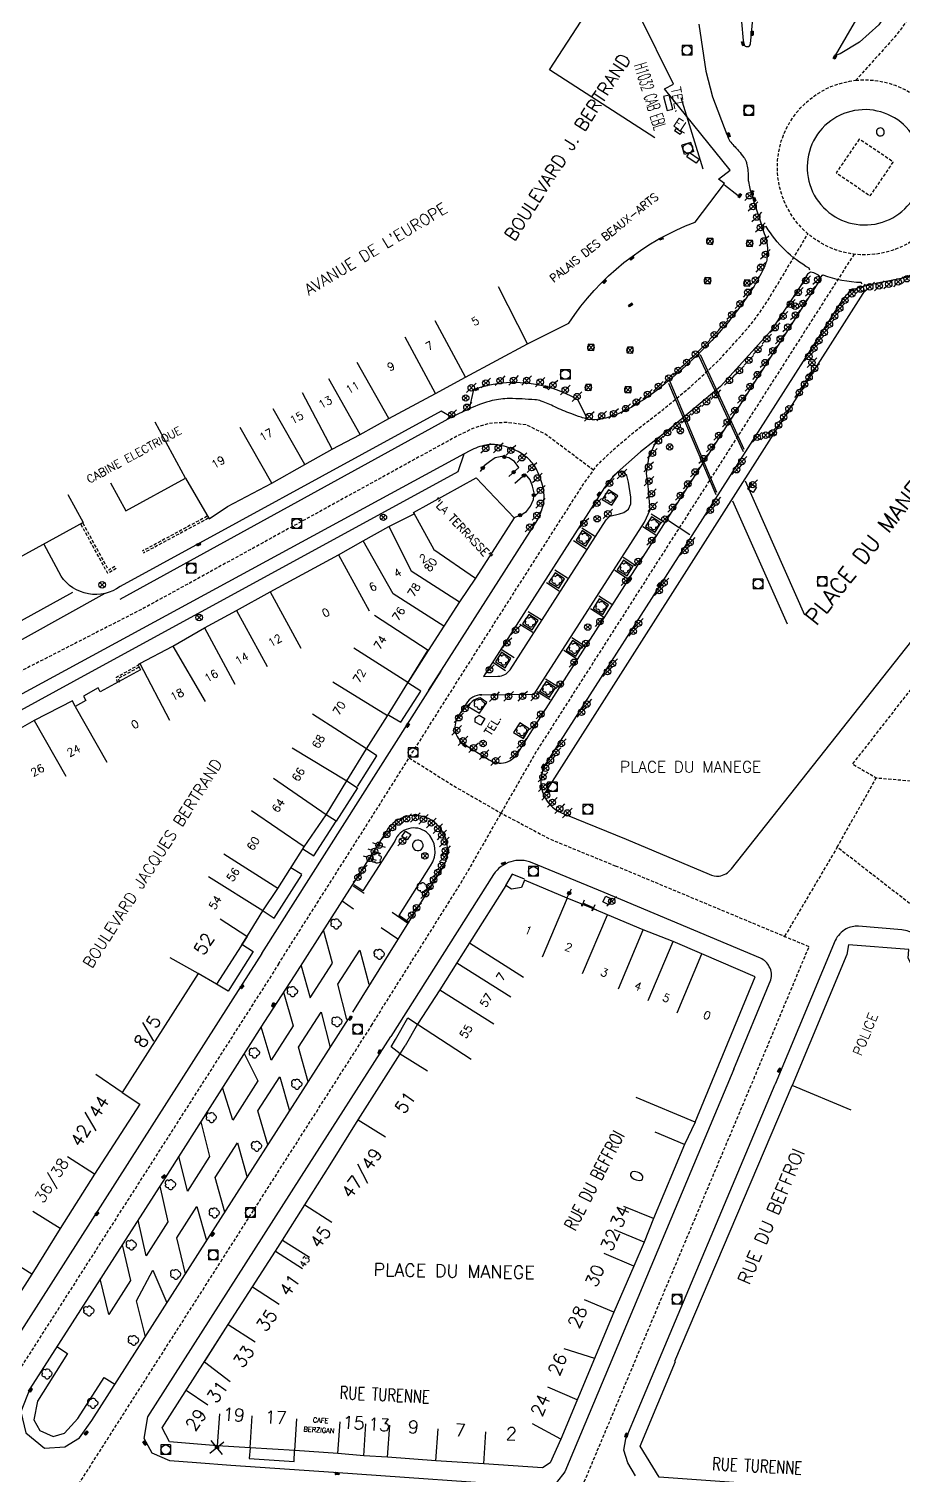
# Model space of a CAD drawing. Header units: millimetres. Extents: x 155000 to 156001, y 122000 to 123001.
# Drawn here: x 155191.3 to 155328, y 122324.6 to 122550.6 of the extents above; entities that cross this region are included whole.
import ezdxf
from ezdxf.enums import TextEntityAlignment as Align

# ---------------------------------------------------------------- set-up
doc = ezdxf.new("R2010")
doc.units = ezdxf.units.MM
doc.linetypes.add('DASHED', pattern=[0.75, 0.5, -0.25])
doc.layers.get('0').update_dxf_attribs({"linetype": 'CONTINUOUS'})
for name, color, linetype in [('W0001', 6, 'DASHED'), ('W0008', 7, 'CONTINUOUS'), ('W0017', 7, 'CONTINUOUS'), ('W0100', 7, 'CONTINUOUS'), ('W0105', 7, 'CONTINUOUS'), ('W0112', 1, 'DASHED'), ('W0300', 7, 'CONTINUOUS'), ('W0322', 7, 'CONTINUOUS'), ('W0334', 7, 'CONTINUOUS'), ('W0400', 7, 'CONTINUOUS'), ('W0420', 7, 'CONTINUOUS'), ('W0454', 7, 'CONTINUOUS'), ('W0469', 7, 'CONTINUOUS'), ('W0984', 7, 'CONTINUOUS'), ('W0989', 7, 'CONTINUOUS'), ('W0991', 7, 'CONTINUOUS'), ('W1102', 7, 'CONTINUOUS')]:
    doc.layers.add(name, color=color, linetype=linetype)
doc.styles.get("Standard").update_dxf_attribs({"font": 'romans.shx', "width": 0.85})

# ---------------------------------------------------------------- blocks, each defined once
blk = doc.blocks.new('T400')
for p, q in [((-0.15, 0.3), (0.15, 0.3)), ((-0.15, -0.25), (-0.15, 0.3)), ((-0.15, 0.15), (0.15, 0.15)), ((-0.15, 0), (0.15, 0)), ((0.15, 0.3), (0.15, -0.25)), ((-0.15, -0.15), (0.15, -0.15)), ((-0.15, -0.25), (-0.15, -0.3)), ((-0.15, -0.3), (0.15, -0.3)), ((0.15, -0.3), (0.15, -0.25))]:
    blk.add_line(p, q)
blk = doc.blocks.new('T420')
for p, q in [((0.75, 0.75), (-0.75, 0.75)), ((-0.75, 0.75), (-0.75, -0.75)), ((0.75, 0.75), (0.75, -0.75)), ((0.75, -0.75), (-0.75, -0.75))]:
    blk.add_line(p, q)
blk.add_ellipse((0, 0), major_axis=(-0.53, 0.53), ratio=1, start_param=3.926991, end_param=10.210176)
blk = doc.blocks.new('T454')
for p, q in [((-0.25, 0.25), (0.25, -0.25)), ((-0.25, -0.25), (0.25, 0.25)), ((0.75, 0.75), (0.375, 0.375)), ((-0.375, -0.375), (-0.75, -0.75))]:
    blk.add_line(p, q)
blk.add_ellipse((0, 0), major_axis=(0.354, 0.354), ratio=1, start_param=5.497787143782138, end_param=11.78097245096172)
blk = doc.blocks.new('t112o')
at = {"color": 0, "linetype": 'Continuous'}
for p, q in [((-0.5, 0.5), (0.5, 0.5)), ((-0.5, -0.5), (-0.5, 0.5)), ((0.5, 0.5), (0.5, -0.5)), ((0.5, -0.5), (-0.5, -0.5))]:
    blk.add_line(p, q, dxfattribs=at)
blk = doc.blocks.new('T300')
for p, q in [((-0.8, 0.51), (-0.86, 0.34)), ((-0.86, 0.34), (-0.86, 0.17)), ((-0.86, 0.17), (-0.74, 0.06)), ((-0.69, 0.63), (-0.8, 0.51)), ((-0.8, -0.06), (-0.74, 0.06)), ((-0.74, 0.06), (-0.69, 0.11)), ((-0.57, 0.69), (-0.69, 0.63)), ((-0.46, 0.69), (-0.57, 0.69)), ((-0.29, 0.63), (-0.46, 0.69)), ((-0.29, 0.63), (-0.17, 0.74)), ((-0.23, 0.57), (-0.29, 0.63)), ((-0.17, 0.74), (-0.06, 0.8)), ((-0.06, 0.8), (0.06, 0.8)), ((0.06, 0.8), (0.23, 0.74)), ((0.23, 0.74), (0.34, 0.63)), ((0.34, 0.63), (0.4, 0.51)), ((0.46, 0.46), (0.34, 0.46)), ((0.4, 0.51), (0.4, 0.46)), ((0.57, 0.4), (0.46, 0.46)), ((0.57, 0.4), (0.69, 0.29)), ((0.69, 0.29), (0.74, 0.17)), ((0.74, 0.06), (0.69, -0.17)), ((0.74, 0.17), (0.74, 0.06)), ((-0.8, -0.17), (-0.8, -0.06)), ((-0.8, -0.23), (-0.8, -0.17)), ((-0.74, -0.34), (-0.8, -0.23)), ((-0.69, -0.4), (-0.74, -0.34)), ((-0.51, -0.46), (-0.69, -0.4)), ((-0.4, -0.46), (-0.51, -0.46)), ((-0.4, -0.46), (-0.34, -0.46)), ((-0.34, -0.46), (-0.34, -0.4)), ((-0.34, -0.51), (-0.34, -0.46)), ((-0.29, -0.63), (-0.34, -0.51)), ((-0.17, -0.74), (-0.29, -0.63)), ((-0.06, -0.8), (-0.17, -0.74)), ((0.06, -0.8), (-0.06, -0.8)), ((0.17, -0.74), (0.06, -0.8)), ((0.23, -0.69), (0.17, -0.74)), ((0.29, -0.46), (0.23, -0.46)), ((0.29, -0.63), (0.23, -0.69)), ((0.46, -0.4), (0.29, -0.46)), ((0.34, -0.51), (0.29, -0.63)), ((0.34, -0.51), (0.34, -0.46)), ((0.57, -0.34), (0.46, -0.4)), ((0.63, -0.29), (0.57, -0.34)), ((0.69, -0.17), (0.63, -0.29))]:
    blk.add_line(p, q)
blk = doc.blocks.new('t105o')
for p, q in [((-0.5, 0), (0.5, 0)), ((0.5, 0), (0.2, 0.1)), ((0.5, 0), (0.2, -0.1))]:
    blk.add_line(p, q)
blk = doc.blocks.new('t322o')
at = {"color": 0, "linetype": 'Continuous'}
for radius in [0.25, 0.15]:
    blk.add_circle((0, 0), radius, dxfattribs=at)
blk = doc.blocks.new('t991o')
at = {"color": 0, "linetype": 'Continuous'}
for p, q in [((-1, 1), (1, -1)), ((-1, -1), (1, 1))]:
    blk.add_line(p, q, dxfattribs=at)
blk = doc.blocks.new('T469')
at = {"color": 0, "linetype": 'Continuous', "flags": 128}
for points in [[(-0.35, 0.35), (0.35, -0.35)], [(-0.35, -0.35), (0.35, 0.35)]]:
    blk.add_lwpolyline(points, dxfattribs=at)
at = {"color": 0, "linetype": 'Continuous'}
blk.add_circle((0, 0), 0.5, dxfattribs=at)

msp = doc.modelspace()

# ---------------------------------------------------------------- linework, layer by layer
at = {"layer": 'W0001', "flags": 128}
for points in [[(155335.31, 122564.63), (155332.41, 122558.63), (155329.39, 122553.3), (155327.86, 122550.89), (155326.66, 122549.35), (155320.56, 122542.56)], [(155230.31, 122404.47), (155244.7, 122427.13), (155256.5, 122445.82), (155262.41, 122455.11), (155273.21, 122472), (155275.78, 122476), (155278.13, 122479.67), (155280.17, 122482.47), (155283.08, 122485.22), (155286.26, 122487.89), (155290.44, 122491.14), (155294.65, 122494.6), (155299.11, 122498.78), (155302.54, 122502.55), (155304.67, 122505.03), (155306.89, 122508.29), (155313.09, 122518.57)], [(155320.29, 122515.4), (155270.54, 122437.57), (155259.21, 122417.81), (155244.92, 122395.06)], [(155372.98, 122503.58), (155320.03, 122435.73), (155323.77, 122433.58), (155343.37, 122431.85), (155343.37, 122431.85)], [(155279.57, 122481.64), (155271.96, 122487.33), (155269.06, 122488.7), (155266.05, 122489.1), (155263.29, 122488.96), (155260.85, 122488.22), (155258.35, 122487.04), (155209.35, 122460.12), (155173.98, 122442.02)], [(155250.75, 122436.71), (155257.65, 122432.35), (155265.1, 122428.08), (155272.75, 122424.01), (155282.96, 122419.83)], [(155317.65, 122422.74), (155323.77, 122433.58), (155323.77, 122433.58)], [(155333.71, 122410.27), (155317.65, 122422.74), (155309.43, 122408.81), (155309.43, 122408.81)], [(155282.97, 122419.85), (155309.43, 122408.81), (155313.23, 122407.23), (155304.74, 122386.9), (155304.74, 122386.9)]]:
    msp.add_lwpolyline(points, dxfattribs=at)
msp.add_lwpolyline([(155320.56, 122542.56, -1.516998), (155313.09, 122518.57, -0.659197)], format="xyb", close=True, dxfattribs=at)
at = {"layer": 'W0001'}
for points in [[(155136.85, 122258.17), (155230.36, 122404.44)], [(155153.07, 122251.16), (155244.97, 122395.03)], [(155304.74, 122386.9), (155276, 122318.62)]]:
    msp.add_lwpolyline(points, dxfattribs=at)
at = {"layer": 'W0008', "flags": 128}
for points in [[(155305.65, 122587.22), (155302.67, 122554.54), (155302.7, 122551.71), (155302.95, 122548.77), (155303.09, 122548.18, 0.810426), (155304.09, 122548.27), (155307.83, 122588.19)], [(155296.04, 122551.31), (155297.14, 122544.01), (155298.14, 122539.97), (155300.41, 122534.11, 0.029401), (155300.78, 122533.25, 0.059974), (155301.03, 122532.87, 0.017216), (155301.68, 122532.15, -0.01972), (155302.25, 122531.53, -0.015349), (155303.07, 122530.49, -0.04196), (155303.32, 122530.07, -0.058816), (155303.49, 122529.62, -0.027629), (155303.67, 122528.62, -0.039261), (155303.72, 122527.51, 0.055661), (155303.78, 122526.73, 0.013274), (155304.01, 122525.67, 0.013548), (155304.29, 122524.65, 0.002143), (155304.36, 122524.4, 0.000455), (155304.74, 122523.2, 0.009756), (155304.98, 122522.48, 0.005857), (155305.43, 122521.28), (155306.25, 122518.61, -0.038924), (155306.65, 122517.19, -0.055196), (155306.74, 122516.16, -0.01322), (155306.66, 122514.64, -0.052554), (155306.59, 122514.27, -0.028546), (155306.44, 122513.86, -0.010563), (155305.97, 122512.81, -0.033975), (155304.17, 122509.63, -0.02329), (155301.05, 122505.33, -0.021993), (155298.05, 122501.91, -0.017714), (155294.02, 122497.97, -0.019257), (155289.54, 122494.21, -0.027506), (155286.16, 122491.87, -0.022916), (155284.46, 122490.94, -0.0239), (155282.76, 122490.19, -0.058037), (155280.17, 122489.54, -0.096538), (155278.56, 122489.64, -0.015695), (155277.63, 122489.91, -0.008961), (155276.01, 122490.48, -0.026437), (155273.54, 122491.54, 0.030766), (155271.4, 122492.43, 0.064093), (155270.41, 122492.64, 0.016121), (155266.39, 122492.83, 0.066186), (155263.74, 122492.51, 0.046296), (155260.14, 122491.23), (155257.38, 122489.91), (155255.75, 122490.86), (155205.57, 122463.47, -0.423641), (155196.34, 122465.08), (155193.71, 122470.01)], [(155347.59, 122521.55), (155341.2, 122525.23, 0.049884), (155340.97, 122525.35, 0.055783), (155340.74, 122525.42, 0.040171), (155340.43, 122525.45, 0.088967), (155340.28, 122525.43, 0.136776), (155340.2, 122525.37, 0.019086), (155339.75, 122524.79, 0.104377), (155338.77, 122522.54, -0.080533), (155337.65, 122519.59, -0.055439), (155335.29, 122516.38, -0.060017), (155332.49, 122514, -0.030854), (155329.44, 122512.24, -0.058219), (155327.68, 122511.6, -0.014522), (155325.56, 122511.17, 0.013648), (155323.31, 122510.72, 0.007302), (155322.14, 122510.43, 0.00541), (155320.57, 122510, 0.112109), (155319.57, 122509.46, 0.061717), (155318.21, 122507.92), (155296.6, 122474.05), (155271.87, 122435.38, 0.463814), (155275.2, 122427.87), (155284.69, 122423.97)], [(155284.69, 122423.97), (155297.65, 122418.53, 0.1212), (155299.19, 122418.22, 0.1966), (155301.11, 122419.36), (155342.12, 122471.19), (155365.36, 122500.57, 0.1447), (155365.98, 122502.24, 0.1204), (155365.78, 122503.7, 0.1024), (155365.08, 122504.7), (155347.59, 122521.55)], [(155313.4, 122512.87), (155313.27, 122513.19, -0.129027), (155306.57, 122519.71), (155306.29, 122519.63)], [(155261.79, 122446.54), (155262.1, 122446.57, 0.262406), (155259.67, 122445.16), (155258.47, 122443.28, 0.417685), (155259.25, 122438.91), (155263.25, 122436.37, 0.432297), (155267.82, 122437.58), (155269.68, 122440.49), (155291.02, 122473.87), (155314.95, 122511.26), (155315.04, 122511.73), (155314.74, 122512.14), (155314.01, 122512.49), (155313.46, 122512.57), (155313.02, 122512.25), (155311.98, 122510.52), (155307.27, 122503.41), (155299.39, 122494.7), (155291.18, 122487.87), (155286.9, 122484.51), (155282.8, 122480.89), (155281.3, 122478.95), (155262.36, 122449.42), (155264.62, 122449.44, 0.245171), (155266.51, 122450.44), (155281.52, 122473.89), (155282.1, 122474.46), (155283.65, 122474.82), (155284.31, 122475.01), (155285.02, 122475.53), (155285.41, 122476.41), (155285.38, 122477.43), (155285.04, 122479.78), (155284.76, 122480.79), (155284.08, 122481.41), (155283.31, 122481.27), (155282.9, 122480.89), (155282.53, 122480.59)], [(155321.56, 122510.74), (155321.41, 122510.96, -0.085746), (155315.48, 122512.11), (155315.27, 122511.99)], [(155278.61, 122489.66), (155277.09, 122492.66, 0.218349), (155260.81, 122494.26), (155260.15, 122491.25)], [(155253.77, 122447.23), (155270.84, 122473.96, 0.076207), (155271.74, 122476.47, 0.095213), (155271.75, 122478.61, 0.06144), (155270.88, 122481.31, 0.079273), (155269.65, 122483.14, 0.089144), (155267.77, 122484.55, 0.067702), (155264.85, 122485.55, 0.095801), (155262.75, 122485.56, 0.075771), (155260.25, 122484.69), (155259.32, 122484.18), (155175.72, 122438.83)], [(155241.95, 122396.97), (155256.03, 122419.57, 0.398507), (155254.23, 122426.95, 0.410004), (155247.18, 122425.27), (155232.89, 122402.81)], [(155250.73, 122410.92), (155249.16, 122412.06), (155254.07, 122419.83, 0.391482), (155253.44, 122425.09, 0.496942), (155248.49, 122423.7), (155243.53, 122415.91), (155242.09, 122416.84)], [(155281.23, 122415.68), (155269.97, 122420.31, 0.357767), (155263.93, 122418.47), (155247.89, 122393.15)], [(155301.5, 122388.07), (155307.27, 122402.02, 0.2159), (155307.04, 122404.07, 0.1744), (155305.68, 122405.4), (155281.23, 122415.68)], [(155340.76, 122388.87), (155331.08, 122407.68, 0.1175), (155329.89, 122409.01, 0.1359), (155327.75, 122409.83), (155320.99, 122410.38, 0.1408), (155319.05, 122409.97, 0.1716), (155317.35, 122408.15), (155307.97, 122385.73), (155307.97, 122385.73)]]:
    msp.add_lwpolyline(points, format="xyb", dxfattribs=at)
for points in [[(155325, 122552.48), (155324.14, 122551.21), (155321.14, 122548.54), (155318.13, 122546.71), (155317.41, 122546.44), (155322.05, 122554.39), (155325.07, 122552.6)], [(155297.33, 122516.99), (155298.13, 122516.93), (155298.21, 122516.99), (155298.25, 122517.81), (155298.19, 122517.86), (155297.38, 122517.9), (155297.33, 122517.86), (155297.27, 122517.05)], [(155303.54, 122516.65), (155304.34, 122516.58), (155304.42, 122516.64), (155304.47, 122517.45), (155304.4, 122517.51), (155303.59, 122517.56), (155303.55, 122517.51), (155303.48, 122516.7)], [(155296.97, 122510.82), (155297.77, 122510.76), (155297.85, 122510.82), (155297.9, 122511.63), (155297.83, 122511.69), (155297.02, 122511.74), (155296.97, 122511.69), (155296.9, 122510.88)], [(155303.13, 122510.46), (155303.93, 122510.39), (155304.01, 122510.45), (155304.07, 122511.26), (155304, 122511.32), (155303.19, 122511.37), (155303.14, 122511.33), (155303.07, 122510.52)], [(155278.73, 122500.4), (155279.54, 122500.33), (155279.62, 122500.38), (155279.67, 122501.2), (155279.61, 122501.26), (155278.8, 122501.31), (155278.75, 122501.27), (155278.67, 122500.46)], [(155284.85, 122499.98), (155285.65, 122499.91), (155285.73, 122499.96), (155285.78, 122500.78), (155285.72, 122500.84), (155284.91, 122500.89), (155284.86, 122500.85), (155284.79, 122500.04)], [(155278.33, 122494.14), (155279.13, 122494.07), (155279.21, 122494.13), (155279.26, 122494.95), (155279.19, 122495.01), (155278.38, 122495.05), (155278.34, 122495.01), (155278.27, 122494.2)], [(155284.52, 122493.78), (155285.32, 122493.72), (155285.4, 122493.78), (155285.45, 122494.59), (155285.38, 122494.65), (155284.57, 122494.7), (155284.52, 122494.65), (155284.46, 122493.84)], [(155280.93, 122477.09), (155282.45, 122476.16), (155283.36, 122477.63), (155281.89, 122478.58)], [(155287.67, 122472.86), (155289.19, 122471.94), (155290.11, 122473.4), (155288.64, 122474.35)], [(155276.83, 122470.71), (155278.35, 122469.78), (155279.26, 122471.25), (155277.79, 122472.2)], [(155283.28, 122466.07), (155284.8, 122465.15), (155285.72, 122466.61), (155284.25, 122467.56)], [(155272.6, 122464.14), (155274.12, 122463.21), (155275.04, 122464.68), (155273.56, 122465.63)], [(155279.5, 122460.05), (155281.01, 122459.12), (155281.93, 122460.59), (155280.46, 122461.53)], [(155268.46, 122457.64), (155269.98, 122456.71), (155270.9, 122458.18), (155269.43, 122459.12)], [(155275.3, 122453.54), (155276.82, 122452.61), (155277.74, 122454.08), (155276.26, 122455.03)], [(155264.22, 122451.7), (155265.74, 122450.78), (155266.66, 122452.24), (155265.18, 122453.19)], [(155271.18, 122447.12), (155272.7, 122446.19), (155273.62, 122447.66), (155272.14, 122448.61)], [(155267.08, 122440.67), (155268.6, 122439.74), (155269.52, 122441.21), (155268.04, 122442.16)]]:
    msp.add_lwpolyline(points, close=True, dxfattribs=at)
for points in [[(155329.97, 122524.82, 1), (155313.97, 122533.11, 1)], [(155324.93, 122534.17, 1), (155323.87, 122534.82, 1)], [(155259.98, 122444.73), (155261.75, 122443.66), (155262.88, 122445.37), (155261.84, 122446.09, 0.222133), (155260.09, 122444.9)]]:
    msp.add_lwpolyline(points, format="xyb", close=True, dxfattribs=at)
for points in [[(155322.05, 122509.8), (155272, 122431.26)], [(155279.59, 122501.26), (155278.8, 122501.31)], [(155285.7, 122500.84), (155284.91, 122500.89)], [(155296.04, 122499.45), (155302.93, 122484.54)], [(155303.13, 122484.87), (155301.16, 122489.12), (155298.68, 122494.45), (155296.27, 122499.67)], [(155291.3, 122495.23), (155298.66, 122477.83)], [(155298.86, 122478.15), (155291.57, 122495.44)], [(155257.38, 122489.91), (155205.51, 122461.43)], [(155262.1, 122446.57), (155270.31, 122446.65), (155287.55, 122473.53), (155288.4, 122475.46), (155288.12, 122479.19), (155287.86, 122481.11), (155288.24, 122483.83), (155289.51, 122486.46), (155289.75, 122486.71)], [(155176.76, 122436.92), (155198.33, 122448.69), (155258.39, 122481.44), (155259.32, 122484.18)], [(155303.28, 122479.96), (155312.54, 122459.05)], [(155301.29, 122476.85), (155309.82, 122457.62)], [(155288.57, 122474.82), (155290.59, 122473.55)], [(155294.64, 122471.54), (155291.27, 122473.72)], [(155277.72, 122472.66), (155279.74, 122471.39)], [(155289.28, 122471.49), (155287.27, 122472.78)], [(155278.44, 122469.33), (155276.42, 122470.62)], [(155284.18, 122468.03), (155286.2, 122466.75)], [(155273.5, 122466.09), (155275.52, 122464.82)], [(155284.89, 122464.69), (155282.88, 122465.99)], [(155203.2, 122462.39), (155172.24, 122445.21)], [(155187.11, 122456.51), (155198.2, 122462.59)], [(155274.21, 122462.76), (155272.2, 122464.05)], [(155280.39, 122462), (155282.41, 122460.73)], [(155269.36, 122459.59), (155271.38, 122458.32)], [(155281.11, 122458.67), (155279.09, 122459.96)], [(155270.07, 122456.26), (155268.06, 122457.55)], [(155265.12, 122453.66), (155267.14, 122452.39)], [(155276.91, 122452.16), (155274.9, 122453.45)], [(155276.2, 122455.49), (155278.22, 122454.22)], [(155265.83, 122450.32), (155263.82, 122451.62)], [(155227.73, 122406.13), (155255.74, 122450.26)], [(155272.08, 122449.07), (155274.1, 122447.8)], [(155272.79, 122445.74), (155270.77, 122447.03)], [(155268.54, 122439.71), (155269.52, 122441.21)], [(155241.99, 122416.71), (155243.7, 122415.57)], [(155242.06, 122413.06), (155240.28, 122414.29)], [(155248.11, 122412.58), (155250.66, 122410.82)], [(155250.75, 122410.97), (155249.15, 122412.07)], [(155233.89, 122404.18), (155235.29, 122399.19), (155238.75, 122404.63), (155237.38, 122409.83)], [(155248.98, 122408.38), (155246.37, 122410.12)], [(155240.98, 122395.82), (155239.62, 122401.32), (155243.05, 122406.67), (155244.42, 122401.34)]]:
    msp.add_lwpolyline(points, dxfattribs=at)
at = {"layer": 'W0008'}
for points in [[(155227.73, 122406.13), (155224.75, 122401.51), (155181.19, 122333.31), (155178.74, 122331.33), (155175.56, 122330.68), (155158.33, 122331.9), (155157.08, 122331.98), (155129.67, 122333.94), (155072.08, 122338.07), (155041.1, 122339.33)], [(155232.89, 122402.81), (155228.03, 122395.34), (155212.59, 122371.07), (155191.45, 122338.11), (155190.06, 122334.5), (155190.81, 122331.25), (155193.76, 122328.86), (155196.94, 122329.06), (155199.21, 122330.48), (155201.17, 122333.17), (155220.45, 122363.4), (155234.99, 122386.12), (155241.26, 122395.9)], [(155301.5, 122388.07), (155294.75, 122372.08), (155275.08, 122325.17), (155273.79, 122323.46), (155271.5, 122322.74), (155238.91, 122325.04), (155222.88, 122326.16), (155217.53, 122326.54), (155213.35, 122326.85), (155210.6, 122328.05), (155209.34, 122330.35), (155209.9, 122333.73), (155235.14, 122373.22), (155247.05, 122391.85), (155247.89, 122393.15)], [(155286.11, 122324.54), (155284.91, 122326.56), (155284.3, 122328.55), (155284.61, 122330.29), (155286.53, 122334.89), (155307.97, 122385.73)]]:
    msp.add_lwpolyline(points, dxfattribs=at)
at = {"layer": 'W0017', "flags": 128}
msp.add_lwpolyline([(155268.77, 122417.72), (155266.86, 122418.52), (155265.78, 122416.77)], dxfattribs=at)
at = {"layer": 'W0017'}
for points in [[(155224.59, 122407.6), (155226.37, 122406.46), (155222.43, 122400.22), (155220.64, 122401.35)], [(155231.12, 122400.08), (155232.6, 122394.82), (155229.16, 122389.45), (155227.59, 122394.66)], [(155234.98, 122386.1), (155233.47, 122391.49), (155236.99, 122396.95), (155238.41, 122391.46)], [(155249.35, 122390.43), (155247.91, 122391.55), (155248.63, 122392.67)], [(155224.95, 122390.5), (155227.1, 122386.22), (155223.17, 122380.08), (155221.58, 122385.2)], [(155228.67, 122376.24), (155227.09, 122381.54), (155230.51, 122386.86), (155232.05, 122381.53)], [(155218.16, 122379.82), (155219.56, 122374.43), (155216.12, 122369), (155214.75, 122374.47)], [(155221.92, 122365.69), (155220.44, 122371.11), (155223.89, 122376.53), (155225.41, 122371.15)], [(155211.76, 122369.77), (155213.04, 122364.23), (155209.66, 122358.89), (155208.37, 122364.49)], [(155215.79, 122356.07), (155214.45, 122361.68), (155217.57, 122366.61), (155219.09, 122361.27)], [(155205.87, 122360.59), (155207.17, 122355.02), (155203.78, 122349.72), (155202.47, 122355.3)], [(155209.51, 122346.25), (155208.14, 122351.86), (155210.66, 122356.63), (155212.88, 122351.53)], [(155195.68, 122344.71), (155197.32, 122343.65), (155192.64, 122336.21), (155192.06, 122333.26), (155193.02, 122331.6), (155195.1, 122330.65), (155196.87, 122331.2), (155198.98, 122333.5), (155203.06, 122339.9), (155204.72, 122338.84)], [(155225.89, 122328.88), (155225.74, 122327.25), (155232.78, 122326.75), (155232.82, 122328.46)]]:
    msp.add_lwpolyline(points, dxfattribs=at)
at = {"layer": 'W0100', "flags": 128}
for points in [[(155289.16, 122533.56), (155272.68, 122544.2), (155288.19, 122568.09), (155279.81, 122573.54), (155279.81, 122573.54)], [(155291.07, 122537.83), (155291.95, 122538.07), (155291.37, 122540.26), (155290.5, 122540.02), (155291.07, 122537.83), (155291.07, 122537.83)], [(155293.11, 122534.13), (155293.35, 122534.43), (155292.48, 122535.03), (155292.23, 122534.73), (155293.11, 122534.13), (155293.11, 122534.13)], [(155208.37, 122451.28), (155208.65, 122451.45), (155213.83, 122454.15), (155218.75, 122457), (155223.75, 122459.72), (155229.04, 122462.63), (155239.68, 122468.44), (155243.55, 122470.63), (155247.59, 122472.85), (155251.51, 122474.82), (155251.41, 122475.03), (155261.23, 122480.43), (155267.16, 122474.2), (155261.14, 122464.78), (155258.64, 122461.1), (155256.19, 122457.26), (155253.72, 122453.48), (155250.53, 122448.46)], [(155224.88, 122407.97), (155227.89, 122412.82), (155230.22, 122416.3), (155234.34, 122422.78), (155237.79, 122427.81), (155241.02, 122433.1), (155244.07, 122438.12), (155247.36, 122443.28), (155250.53, 122448.43), (155253.65, 122453.47)], [(155208.37, 122451.17), (155208.77, 122450.44), (155202.47, 122447), (155202.13, 122447.64), (155199.83, 122446.34), (155200.2, 122445.68), (155198.54, 122444.73), (155198.1, 122445.59), (155192.13, 122442.53), (155186.25, 122439.2), (155179.24, 122435.33), (155181.65, 122430.95)], [(155280.07, 122412.89), (155275.44, 122414.78), (155268.8, 122417.6), (155268.31, 122416.44), (155266.74, 122416.2), (155265.84, 122416.73), (155260.16, 122407.78), (155258.21, 122404.69), (155255.54, 122400.46), (155252.04, 122395.1), (155250.12, 122391.71)], [(155279.56, 122413.28), (155277.92, 122413.98)], [(155295.46, 122379.79), (155304.84, 122402.48), (155296.52, 122406.07), (155292.02, 122407.98), (155287.35, 122409.84), (155281.74, 122412.18), (155279.64, 122413.08)], [(155340.42, 122383.02), (155328.75, 122405.41), (155328.87, 122406.75), (155319.42, 122407.48), (155319.17, 122406), (155310.61, 122385.53), (155310.61, 122385.53)]]:
    msp.add_lwpolyline(points, dxfattribs=at)
for points in [[(155204.05, 122479.67), (155206.44, 122475.28), (155215.8, 122480.38), (155219.47, 122474.03), (155222.37, 122475.96), (155229.26, 122479.6), (155234.42, 122482.52), (155238.72, 122484.91), (155243.09, 122487.22), (155247.55, 122489.74), (155254.84, 122493.63), (155259.57, 122496.16), (155269.23, 122501.37), (155275.71, 122504.63, -0.158027), (155295.43, 122520.41), (155300.03, 122526.43), (155299.12, 122527.12), (155300.92, 122528.51), (155290.68, 122541.22), (155292.08, 122541.98), (155286.68, 122552.78)], [(155197.39, 122477.87), (155199.8, 122473.49), (155164.25, 122453.98), (155163.69, 122455), (155162.95, 122454.59, -0.679058), (155155.28, 122454.99), (155154.56, 122455.43), (155153.93, 122454.41), (155149.68, 122457.04)]]:
    msp.add_lwpolyline(points, format="xyb", dxfattribs=at)
at = {"layer": 'W0100'}
for points in [[(155294.58, 122531.26), (155296.07, 122530.26), (155295.63, 122529.59), (155294.14, 122530.6)], [(155220.98, 122328.77), (155221.01, 122329.06), (155220.43, 122329.13), (155220.4, 122328.83)]]:
    msp.add_lwpolyline(points, close=True, dxfattribs=at)
at = {"layer": 'W0100', "flags": 128}
msp.add_lwpolyline([(155261.69, 122443.35), (155262.57, 122442.83), (155261.94, 122441.79), (155261.06, 122442.29), (155261.04, 122442.87), (155261.2, 122443.08)], close=True, dxfattribs=at)
msp.add_lwpolyline([(155252, 122422.21, 1.300254), (155251.78, 122423.79, 0.76908)], format="xyb", close=True, dxfattribs=at)
at = {"layer": 'W0100'}
for points in [[(155225.4, 122408.78), (155220.64, 122401.35), (155217.77, 122402.98), (155205.9, 122384.42), (155208.63, 122382.57), (155201.55, 122371.66), (155196.17, 122363.16), (155191.77, 122356.02), (155187.53, 122349.43), (155182.12, 122340.78), (155177.44, 122333.37), (155175.89, 122332.4), (155171.56, 122332.68), (155166.34, 122333.14), (155158.96, 122333.78), (155159.39, 122338.76)], [(155225.39, 122408.79), (155224.59, 122407.6), (155224.47, 122407.33)], [(155295.46, 122379.79), (155293.78, 122376.3), (155288.95, 122364.72), (155287.46, 122361.01), (155285.85, 122357.27), (155282.75, 122350.07), (155274.43, 122330.26), (155272.8, 122326.54), (155271.6, 122325.79), (155262.4, 122326.4), (155254.94, 122326.87), (155247.38, 122327.44), (155243.65, 122327.67), (155239.61, 122328), (155232.87, 122328.46), (155225.89, 122328.88), (155220.78, 122329.23), (155213.27, 122329.83), (155212.15, 122332), (155222.46, 122348.17), (155226.25, 122354.07), (155229.87, 122359.62), (155230.96, 122361.35), (155234.43, 122366.84), (155238.41, 122373.12), (155242.8, 122380.14), (155249.35, 122390.43), (155250.12, 122391.71)], [(155340.42, 122383.02), (155350.97, 122365.24), (155350.32, 122364.85), (155350.5, 122364.56), (155358.01, 122349.9), (155357.86, 122349.66), (155357.95, 122349.59), (155357.77, 122349.28), (155357.86, 122349.22), (155339.69, 122320.81), (155339.61, 122320.83), (155339.4, 122320.56), (155339.31, 122320.6), (155339.14, 122320.37), (155322.59, 122321.55), (155322.59, 122321.97), (155289.82, 122324.3), (155286.86, 122329.16), (155292.4, 122342.38), (155292.28, 122342.43), (155310.61, 122385.53)], [(155218.66, 122342.22), (155218.78, 122342.34), (155222.46, 122348.17)]]:
    msp.add_lwpolyline(points, dxfattribs=at)
at = {"layer": 'W0112', "flags": 128}
msp.add_lwpolyline([(155321.11, 122533.38), (155317.5, 122528.12), (155322.83, 122524.5), (155326.42, 122529.78)], close=True, dxfattribs=at)
for points in [[(155219.18, 122474.45), (155209.04, 122469)], [(155219.35, 122474.14), (155209.21, 122468.69)], [(155204.94, 122466.3), (155203.65, 122465.49), (155199.43, 122473.23)], [(155204.75, 122466.6), (155203.78, 122466), (155199.75, 122473.41)], [(155205.15, 122448.45), (155205, 122449.3), (155208.37, 122451.17)], [(155205.45, 122448.51), (155205.34, 122449.14), (155208.52, 122450.9)]]:
    msp.add_lwpolyline(points, dxfattribs=at)
at = {"layer": 'W0322', "flags": 128}
for points in [[(155266.35, 122480.66), (155267.89, 122482.06), (155267.2, 122482.98), (155266.31, 122483.58), (155265.24, 122483.8), (155264.2, 122483.58), (155263.32, 122482.97), (155262.48, 122482.31), (155261.85, 122481.44)], [(155267.18, 122474.23), (155268.15, 122474.63), (155269.08, 122475.19), (155269.73, 122476.03), (155270.16, 122477.04), (155270.27, 122478.1), (155270.04, 122479.16), (155269.65, 122480.16), (155268.94, 122481.03), (155267.29, 122479.59)], [(155275.42, 122414.88), (155276.12, 122416.26)]]:
    msp.add_lwpolyline(points, dxfattribs=at)
at = {"layer": 'W0334'}
for points in [[(155293.19, 122539.87), (155296.65, 122528.71)], [(155302.18, 122524.51), (155300.05, 122526.18)]]:
    msp.add_lwpolyline(points, dxfattribs=at)
at = {"layer": 'W0334', "flags": 128}
for points in [[(155247.58, 122443.37), (155249.42, 122442.3), (155252.56, 122447.14), (155250.53, 122448.44)], [(155242.66, 122432.24), (155245.69, 122436.99), (155244.07, 122438.12)], [(155234.15, 122422.48), (155235.83, 122421.41), (155239.36, 122426.82)], [(155233.95, 122418.46), (155232.27, 122419.53)], [(155227.92, 122412.79), (155229.67, 122411.66), (155233.98, 122418.44)], [(155248.63, 122392.67), (155250.55, 122396.09), (155252.04, 122395.1), (155260.42, 122389.64)]]:
    msp.add_lwpolyline(points, dxfattribs=at)
at = {"layer": 'W1102'}
for p, q in [((155225.39, 122408.79), (155221.18, 122411.5)), ((155217.77, 122402.98), (155213.41, 122405.45)), ((155249.35, 122390.43), (155253.6, 122387.8)), ((155205.9, 122384.42), (155201.76, 122387.24)), ((155242.8, 122380.14), (155247.03, 122377.47)), ((155293.78, 122376.3), (155289.18, 122378.23)), ((155201.55, 122371.66), (155197.35, 122374.36)), ((155196.17, 122363.16), (155191.93, 122365.81)), ((155234.43, 122366.84), (155238.65, 122364.17)), ((155288.95, 122364.72), (155284.32, 122366.62)), ((155287.46, 122361.01), (155282.84, 122362.93)), ((155230.96, 122361.35), (155235.19, 122358.67)), ((155191.77, 122356.02), (155187.54, 122358.69)), ((155229.87, 122359.62), (155234.07, 122356.91)), ((155285.85, 122357.27), (155281.25, 122359.24)), ((155226.25, 122354.07), (155230.45, 122351.36)), ((155282.75, 122350.07), (155278.15, 122352.01)), ((155222.46, 122348.17), (155226.68, 122345.48)), ((155279.76, 122342.83), (155274.99, 122344.36)), ((155218.78, 122342.34), (155222.75, 122339.26)), ((155277.02, 122336.42), (155272.43, 122338.39)), ((155215.89, 122337.88), (155219.28, 122335.6)), ((155220.78, 122329.23), (155221.14, 122334.22)), ((155225.89, 122328.88), (155226.21, 122333.87)), ((155232.87, 122328.46), (155233.19, 122333.45)), ((155239.61, 122328), (155239.98, 122332.98)), ((155243.65, 122327.67), (155244, 122332.66)), ((155247.38, 122327.44), (155247.73, 122332.43)), ((155254.94, 122326.87), (155255.28, 122331.85)), ((155262.4, 122326.4), (155262.72, 122331.39)), ((155274.43, 122330.26), (155270.03, 122332.65))]:
    msp.add_line(p, q, dxfattribs=at)
at = {"layer": 'W1102', "flags": 128}
for points in [[(155269.23, 122501.37), (155264.73, 122510.3)], [(155259.57, 122496.16), (155254.83, 122504.96)], [(155254.84, 122493.63), (155250.13, 122502.45)], [(155247.55, 122489.74), (155242.64, 122498.45)], [(155243.09, 122487.22), (155238.17, 122495.93)], [(155238.72, 122484.91), (155234.05, 122493.75)], [(155234.42, 122482.52), (155229.51, 122491.23)], [(155215.8, 122480.38), (155211.02, 122489.16)], [(155229.26, 122479.6), (155224.34, 122488.31)], [(155251.41, 122475.03), (155254.6, 122469.23), (155261.14, 122464.78)], [(155247.59, 122472.85), (155251.08, 122465.91), (155258.64, 122461.1)], [(155256.19, 122457.26), (155248.26, 122462.3), (155243.55, 122470.63)], [(155239.68, 122468.44), (155244.48, 122459.67)], [(155229.04, 122462.63), (155233.83, 122453.85)], [(155223.75, 122459.72), (155228.57, 122450.96)], [(155253.72, 122453.48), (155245.35, 122458.95)], [(155218.75, 122457), (155223.52, 122448.21)], [(155213.83, 122454.15), (155218.86, 122445.5)], [(155250.53, 122448.46), (155242.09, 122453.82)], [(155208.65, 122451.45), (155213.26, 122442.58)], [(155247.36, 122443.28), (155238.84, 122448.51)], [(155198.54, 122444.73), (155203.48, 122436.04)], [(155192.13, 122442.53), (155197.06, 122433.83)], [(155244.07, 122438.12), (155235.64, 122443.51)], [(155232.47, 122438.28), (155241.02, 122433.1), (155242.66, 122432.01), (155239.36, 122426.82), (155237.79, 122427.81), (155229.53, 122433.46)], [(155234.34, 122422.78), (155226.09, 122428.43)], [(155230.22, 122416.3), (155221.78, 122421.67)], [(155227.89, 122412.82), (155219.39, 122418.09)], [(155275.44, 122414.78), (155271.52, 122405.58)], [(155277.83, 122402.98), (155281.74, 122412.18), (155281.74, 122412.18)], [(155283.45, 122400.63), (155287.35, 122409.84), (155287.35, 122409.84)], [(155260.16, 122407.78), (155268.61, 122402.42)], [(155288.11, 122398.78), (155292.02, 122407.98), (155292.02, 122407.98)], [(155292.62, 122396.86), (155296.52, 122406.07), (155296.52, 122406.07)], [(155258.21, 122404.69), (155266.66, 122399.34)], [(155255.54, 122400.46), (155263.99, 122395.12)], [(155319.84, 122381.67), (155310.61, 122385.53), (155310.61, 122385.53)], [(155295.46, 122379.79), (155286.22, 122383.61), (155286.22, 122383.61)]]:
    msp.add_lwpolyline(points, dxfattribs=at)

# ---------------------------------------------------------------- block references
at = {"layer": 'W0105'}
for p, rotation in [((155277.92, 122413.98), 248.9415896341033), ((155279.56, 122413.28), 248.1110016210144)]:
    msp.add_blockref('t105o', p, dxfattribs=dict(at, rotation=rotation))
at = {"layer": 'W0112'}
for p, rotation in [((155304.36, 122478.84), 326.9103636023705), ((155250.3, 122424.56), 56.80785444355097), ((155281.71, 122414.42), 63.81662612432689)]:
    msp.add_blockref('t112o', p, dxfattribs=dict(at, rotation=rotation))
at = {"layer": 'W0300'}
for p in [(155282.21, 122477.37), (155288.96, 122473.14), (155278.11, 122470.99), (155284.57, 122466.35), (155273.89, 122464.42), (155280.78, 122460.33), (155269.75, 122457.91), (155276.59, 122453.82), (155265.51, 122451.98), (155272.46, 122447.4), (155261.76, 122445.07), (155268.37, 122440.95), (155252.84, 122416.4), (155239.36, 122410.74), (155246.11, 122406), (155232.54, 122400.17), (155239.5, 122395.45), (155226.59, 122390.59), (155233.21, 122385.68), (155219.86, 122380.48), (155226.93, 122376.01), (155213.48, 122370), (155220.33, 122365.58), (155207.35, 122360.57), (155214.28, 122355.98), (155200.72, 122350.26), (155207.7, 122345.66), (155194.17, 122340.43), (155201.32, 122335.85)]:
    msp.add_blockref('T300', p, dxfattribs=at)
at = {"layer": 'W0300', "rotation": 295.7911552376694}
msp.add_blockref('T300', (155245.63, 122420.93), dxfattribs=at)
at = {"layer": 'W0322'}
for p, rotation in [((155265.63, 122483.72), 168.1534340526035), ((155262.25, 122481.99), 233.8811594477047), ((155267.09, 122481.33), 42.21121567295845), ((155268.67, 122480.8), 221.1669341303238), ((155270.23, 122477.74), 83.97214280233098), ((155268.1, 122474.61), 22.36645464735576)]:
    msp.add_blockref('t322o', p, dxfattribs=dict(at, rotation=rotation))
msp.add_blockref('t322o', (155275.77, 122415.57), dxfattribs=at)
at = {"layer": 'W0400'}
for p, rotation in [((155302.91, 122548.31), 15.75244823135115), ((155304.37, 122549.92), 359.3590704097616), ((155317.29, 122546.2), 149.1250790071687), ((155300.66, 122534.01), 200.1897200617306), ((155300.69, 122534), 200.1897200617306), ((155302.41, 122524.56), 329.2490811207869), ((155304.36, 122524.97), 184.5462086516705), ((155304.7, 122523.95), 18.63353599271542), ((155290.16, 122517.82), 115.0099751449458), ((155285.54, 122514.78), 306.8945262363822), ((155281.28, 122511.12), 138.4108649957121), ((155319.9, 122509.79), 101.4385798229418), ((155285.36, 122507.48), 124.4519582614926), ((155313.49, 122496.71), 134.9504085315329), ((155261.27, 122494.28), 110.0651390316472), ((155272.15, 122494.63), 74.8979425424139), ((155280.42, 122477.88), 144.2233949984313), ((155217.85, 122470.06), 116.0610026816829), ((155285.22, 122464.59), 145.6411765087639), ((155289.8, 122463.72), 146.1586237221056), ((155250.53, 122441.81), 328.331168141284), ((155259.43, 122438.66), 51.28219882625257), ((155271.69, 122435.37), 151.6286350731916), ((155265.52, 122420.21), 106.8955684178337), ((155224.6, 122400.97), 314.9777976797764), ((155229.51, 122398.13), 333.4978104869082), ((155241.57, 122396.06), 329.7677824870628), ((155246.13, 122390.77), 333.4978104870439), ((155308.59, 122387.87), 147.3430540124219), ((155212.36, 122371.28), 133.5658481245237), ((155201.93, 122365.49), 318.7954350103246), ((155220.01, 122362.26), 319.0866487462704), ((155191.54, 122337.92), 149.5434839766718), ((155200.25, 122331.21), 317.3344554093266), ((155209.41, 122329.64), 30.79359000000003), ((155284.7, 122330.86), 161.6104719477307), ((155239.48, 122324.85), 263.5993204234206)]:
    msp.add_blockref('T400', p, dxfattribs=dict(at, rotation=rotation))
at = {"layer": 'W0420'}
for p in [(155294.16, 122547.24), (155303.81, 122537.85), (155303.84, 122537.82), (155275.16, 122496.59), (155233.16, 122473.3), (155216.67, 122466.32), (155305.28, 122463.88), (155315.3, 122464.25), (155251.36, 122437.53), (155273.14, 122432.17), (155278.67, 122428.64), (155270.16, 122418.95), (155242.67, 122394.3), (155225.93, 122365.63), (155220.11, 122359.02), (155292.6, 122352.11), (155212.7, 122328.59)]:
    msp.add_blockref('T420', p, dxfattribs=at)
at = {"layer": 'W0420', "rotation": 287.2690851387895}
msp.add_blockref('T420', (155294.3, 122531.92), dxfattribs=at)
at = {"layer": 'W0454'}
for p in [(155303.95, 122524.53), (155304.51, 122522.84), (155305.08, 122521.19), (155305.65, 122519.56), (155306.2, 122517.47), (155306.44, 122515.37), (155304.86, 122511.33), (155305.7, 122513.35), (155312.74, 122511.26), (155314.62, 122511.4), (155328.57, 122511.56), (155303.68, 122509.45), (155311.56, 122509.42), (155313.47, 122509.58), (155319.95, 122509.2), (155321.28, 122509.94), (155322.74, 122510.29), (155324.22, 122510.43), (155325.71, 122510.71), (155327.19, 122511.06), (155302.46, 122507.64), (155310.34, 122507.58), (155312.31, 122507.7), (155318.06, 122506.93), (155318.87, 122508.18), (155301.17, 122505.94), (155309.19, 122505.69), (155311.13, 122505.88), (155317.26, 122505.71), (155298.44, 122502.82), (155299.85, 122504.34), (155307.95, 122503.9), (155309.93, 122503.99), (155315.62, 122503.16), (155316.44, 122504.43), (155297, 122501.23), (155305.27, 122500.47), (155306.65, 122502.15), (155307.6, 122500.31), (155308.75, 122502.15), (155314.03, 122500.7), (155314.81, 122501.9), (155294.12, 122498.49), (155295.51, 122499.77), (155303.84, 122498.81), (155306.38, 122498.45), (155313.22, 122499.41), (155313.71, 122498.45), (155264.96, 122495.62), (155267.06, 122495.67), (155269.11, 122495.66), (155291.34, 122496.04), (155292.78, 122497.25), (155300.8, 122495.67), (155302.37, 122497.19), (155305.18, 122496.58), (155313.26, 122496.17), (155314.12, 122497.53), (155260.46, 122494.51), (155262.73, 122495.27), (155271.23, 122495.4), (155273.22, 122494.93), (155275.14, 122494.16), (155288, 122493.5), (155289.7, 122494.75), (155298.65, 122493.43), (155304.03, 122494.73), (155311.74, 122493.77), (155312.55, 122495.07), (155259.78, 122491.48), (155276.99, 122493.14), (155284.59, 122491.27), (155286.25, 122492.28), (155295.62, 122491), (155297.22, 122492.34), (155301.67, 122491), (155302.82, 122492.88), (155310.11, 122491.23), (155257.39, 122490.32), (155278.89, 122490.03), (155280.84, 122490.12), (155282.7, 122490.47), (155294.09, 122489.74), (155300.47, 122489.15), (155308.49, 122488.68), (155309.29, 122489.93), (155291.13, 122487.51), (155292.62, 122488.61), (155299.13, 122487.09), (155305.14, 122486.78), (155306.48, 122487.12), (155307.64, 122487.47), (155262.72, 122485.05), (155264.67, 122485.11), (155266.65, 122484.75), (155288.77, 122484.28), (155289.71, 122486.23), (155297.97, 122485.26), (155268.38, 122483.59), (155269.93, 122482.04), (155288.17, 122482.16), (155296.8, 122483.45), (155302.76, 122483.01), (155270.8, 122480.43), (155284.01, 122481.05), (155288.24, 122479.93), (155295.45, 122481.37), (155301.93, 122481.71), (155271.28, 122478.5), (155282.06, 122479.59), (155288.62, 122477.97), (155293.13, 122477.71), (155294.31, 122479.5), (155304.45, 122479.38), (155271.28, 122476.47), (155280.08, 122476.48), (155288.8, 122475.96), (155291.93, 122475.85), (155297.82, 122475.38), (155298.68, 122476.66), (155270.71, 122474.57), (155278.06, 122473.34), (155281.8, 122474.82), (155290.73, 122474.01), (155269.61, 122472.75), (155288.67, 122470.68), (155293.85, 122469.1), (155294.66, 122470.36), (155286.54, 122467.39), (155284.62, 122464.38), (155290.59, 122464.03), (155289.85, 122462.82), (155280.56, 122457.99), (155286.6, 122457.72), (155267.39, 122456.65), (155285.78, 122456.48), (155266.03, 122454.66), (155278.36, 122454.56), (155263.31, 122450.47), (155276.52, 122451.63), (155282.55, 122451.42), (155274.36, 122448.22), (155281.76, 122450.16), (155264.07, 122446.24), (155266.29, 122446.3), (155268.47, 122446.33), (155270.5, 122446.36), (155259.46, 122444.39), (155271.33, 122443.53), (155277.7, 122443.83), (155278.52, 122445.1), (155258.51, 122442.97), (155270.29, 122441.86), (155258.18, 122440.99), (155259.16, 122439.36), (155268.34, 122438.95), (155260.81, 122438.26), (155262.47, 122437.19), (155267.25, 122437.29), (155273.69, 122437.54), (155274.54, 122438.92), (155264.26, 122436.23), (155272.06, 122435.07), (155272.83, 122436.3), (155271.66, 122433.71), (155271.71, 122432.18), (155272.23, 122430.85), (155273.13, 122429.75), (155274.28, 122428.74), (155275.47, 122428.09), (155248.13, 122425.8), (155249.08, 122426.66), (155250.34, 122427.18), (155251.72, 122427.38), (155252.99, 122427.1), (155254.22, 122426.52), (155255.23, 122425.63), (155247.25, 122424.73), (155249.71, 122423.68), (155255.85, 122424.66), (155256.25, 122423.56), (155256.24, 122421.19), (155256.41, 122422.18), (155243.41, 122419.16), (155255.22, 122418.81), (155255.82, 122419.88), (155242.74, 122418.03), (155253.98, 122416.58), (155254.56, 122417.64), (155253.31, 122415.47), (155282.42, 122414.28), (155251.17, 122412.14), (155251.9, 122413.26)]:
    msp.add_blockref('T454', p, dxfattribs=at)
at = {"layer": 'W0454', "rotation": 295.0634498786854}
for p in [(155246.05, 122423.05), (155244.62, 122421), (155245.33, 122422.08)]:
    msp.add_blockref('T454', p, dxfattribs=at)
at = {"layer": 'W0469'}
for p in [(155297.76, 122517.42), (155303.97, 122517.07), (155297.39, 122511.25), (155303.56, 122510.88), (155311.08, 122507.27), (155259.59, 122492.93), (155293.14, 122487.81), (155291.47, 122485.28), (155246.72, 122474.28), (155280.13, 122474.06), (155202.76, 122463.73), (155217.92, 122458.62), (155278.67, 122457.13), (155262.3, 122438.94), (155253.21, 122421.38)]:
    msp.add_blockref('T469', p, dxfattribs=at)
for p, rotation in [((155279.16, 122500.82), 359.7465428114933), ((155285.27, 122500.4), 359.8896691786351), ((155278.75, 122494.56), 0.2269550535682121), ((155284.94, 122494.21), 0.555249220249359)]:
    msp.add_blockref('T469', p, dxfattribs=dict(at, rotation=rotation))
at = {"layer": 'W0991', "rotation": 83.6680966579279}
msp.add_blockref('t991o', (155220.7, 122328.95), dxfattribs=at)

# ---------------------------------------------------------------- texts
at = {"layer": 'W0984', "width": 0.5}
msp.add_text('H1032 CAB EBL', height=2, rotation=287.2691, dxfattribs=at).set_placement((155288.44, 122540.07), align=Align.MIDDLE)
at = {"layer": 'W0984'}
for s, height, rotation, p in [('TEL.', 1.5, 281.1996, (155292.78, 122539.53)), ('EL', 1.5, 326.8925, (155293.29, 122535.51)), ('PALAIS DES BEAUX-ARTS', 1.25, 38.6594, (155281.2, 122517.99)), ('CABINE ELECTRIQUE', 1.25, 28.5858, (155207.77, 122483.98)), ('"LA TERRASSE"', 1.25, 313.5963, (155259.13, 122472.49)), ('TEL.', 1.25, 58.9045, (155263.81, 122441.8)), ('52', 2, 57.6658, (155218.68, 122407.63)), ('POLICE', 1.5, 67.6797, (155322.04, 122393.51)), ('8/5', 2, 57.6658, (155209.93, 122393.88)), ('42/44', 2, 57.6658, (155200.92, 122379.87)), ('51', 2, 54.7557, (155250.12, 122382.85)), ('47/49', 2, 54.7557, (155243.45, 122371.75)), ('36/38', 1.75, 57.6658, (155194.97, 122370.62)), ('0', 2, 66.8125, (155286.31, 122371.37)), ('34', 2, 66.8125, (155283.7, 122365.07)), ('45', 2, 54.7557, (155236.86, 122361.85)), ('32', 2, 66.8125, (155282.18, 122361.41)), ('43', 1, 54.7557, (155234.42, 122357.99)), ('30', 2, 66.8125, (155279.77, 122355.78)), ('41', 2, 54.7557, (155232.04, 122354.32)), ('35', 2, 54.7557, (155228.47, 122348.81)), ('28', 2, 66.8125, (155277.05, 122349.35)), ('33', 2, 54.7557, (155224.88, 122343.16)), ('26', 2, 66.8125, (155273.95, 122341.94)), ('31', 2, 54.7557, (155220.78, 122337.65)), ('24', 2, 66.8125, (155271.25, 122335.58)), ('29', 2, 54.7557, (155217.43, 122333.27)), ('19', 2, 356.0945, (155223.35, 122334.07)), ('17', 2, 356.5415, (155229.91, 122333.65)), ('CAFE', 0.75, 356.5415, (155236.92, 122333.19)), ('15', 2, 356.5415, (155242.06, 122332.82)), ('13', 2, 356.5415, (155246.06, 122332.53)), ('BERZIGAN', 0.75, 356.5415, (155236.65, 122331.68)), ('9', 2, 356.5415, (155251.4, 122332.15)), ('7', 2, 356.5415, (155258.74, 122331.64)), ('2', 2, 356.5415, (155266.71, 122331.12))]:
    msp.add_text(s, height=height, rotation=rotation, dxfattribs=at).set_placement(p, align=Align.MIDDLE)
at = {"layer": 'W0989'}
for s, height, rotation, p in [('BOULEVARD J. BERTRAND', 2, 57.4332, (155275.5, 122532.14)), ("AVANUE DE L'EUROPE", 1.75, 31.0307, (155245.53, 122516.23)), ('PLACE DU MANEGE', 2.5, 52.0361, (155323.12, 122470.39)), ('BOULEVARD JACQUES BERTRAND', 1.75, 57.4507, (155210.71, 122420.19)), ('RUE DU BEFFROI', 2, 67.3247, (155307.33, 122365.1)), ('PLACE DU MANEGE', 2, 358.9508, (155257.78, 122356.52))]:
    msp.add_text(s, height=height, rotation=rotation, dxfattribs=at).set_placement(p, align=Align.MIDDLE)
msp.add_text('PLACE DU MANEGE', height=1.75, dxfattribs=at).set_placement((155294.74, 122435.31), align=Align.MIDDLE)
at = {"layer": 'W0989', "width": 0.75}
for s, rotation, p in [('RUE DU BEFFROI', 62.7048, (155279.69, 122370.69)), ('RUE TURENNE', 357.1529, (155246.92, 122337.2)), ('RUE TURENNE', 357.1529, (155305.14, 122326.08))]:
    msp.add_text(s, height=2, rotation=rotation, dxfattribs=at).set_placement(p, align=Align.MIDDLE)
at = {"layer": 'W0991'}
for s, rotation, p in [('5', 28.343, (155261.08, 122504.93)), ('7', 28.1089, (155253.91, 122501.07)), ('9', 28.1089, (155247.9, 122497.86)), ('11', 29.4392, (155241.88, 122494.58)), ('13', 27.8548, (155237.63, 122492.25)), ('15', 29.1597, (155233.16, 122489.83)), ('17', 29.4219, (155228.4, 122487.16)), ('19', 29.6419, (155220.9, 122482.9)), ('2', 29.6764, (155252.96, 122467.86)), ('80', 55.8025, (155254.1, 122466.88)), ('4', 28.7889, (155248.94, 122465.61)), ('6', 29.4755, (155245.06, 122463.44)), ('78', 57.5488, (155251.51, 122462.94)), ('76', 56.822, (155249.1, 122459.2)), ('0', 28.646, (155237.71, 122459.39)), ('12', 28.8371, (155229.77, 122455.04)), ('74', 57.5859, (155246.22, 122454.72)), ('14', 28.5001, (155224.59, 122452.21)), ('16', 30.16, (155219.81, 122449.52)), ('72', 58.5485, (155242.97, 122449.52)), ('18', 27.4763, (155214.47, 122446.59)), ('70', 57.4211, (155239.82, 122444.47)), ('0', 29.0465, (155207.89, 122441.94)), ('68', 58.7709, (155236.56, 122439.24)), ('24', 27.1484, (155198.31, 122437.83)), ('26', 29.5473, (155192.64, 122434.77)), ('66', 58.5346, (155233.43, 122434.11)), ('64', 55.6002, (155230.29, 122429.25)), ('60', 57.526, (155226.37, 122423.3)), ('56', 56.1326, (155223.24, 122418.46)), ('54', 58.2062, (155220.43, 122414.09)), ('1', 336.931, (155269.38, 122409.75)), ('2', 337.423, (155275.66, 122407.11)), ('3', 337.3518, (155281.27, 122403.16)), ('7', 57.6867, (155265.1, 122402.49)), ('4', 338.2881, (155286.54, 122401.01)), ('57', 57.7203, (155262.79, 122398.84)), ('5', 336.9969, (155290.95, 122399.2)), ('0', 336.6794, (155297.31, 122396.47)), ('55', 56.9038, (155259.65, 122393.96))]:
    msp.add_text(s, height=1.25, rotation=rotation, dxfattribs=at).set_placement(p, align=Align.MIDDLE)

doc.saveas('drawing.dxf')
